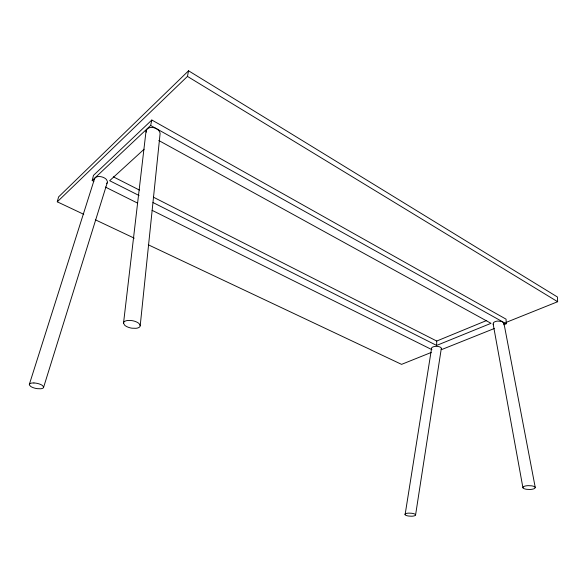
<?xml version="1.0" encoding="UTF-8"?>
<svg xmlns="http://www.w3.org/2000/svg" width="587" height="587" viewBox="0 0 587 587"><rect width="100%" height="100%" fill="white"/><g stroke="black" fill="none" stroke-linecap="round" stroke-linejoin="round"><path stroke-width="0.88" d="M158.806 140.513L491.011 323.327L436.633 345.435L436.728 341.04L153.339 197.137M535.227 487.371L534.786 488.347A6.318 1.959 0.8 0 1 529.863 489.463L526.693 489.309A6.061 1.878 0.8 0 1 522.929 487.768L493.168 324.097L493.44 322.777A5.54 2.597 -1.1 0 1 497.659 321.067L501.724 321.434L503.895 323.048L535.227 487.371A6.068 1.878 0.8 0 0 531.455 485.816L528.256 485.654A6.318 1.952 0.8 0 0 523.333 486.792L522.929 487.768M140.212 325.675L160.112 133.44C159.429 127.467 147.961 124.664 146.053 131.004L123.527 323.18L124.701 325.242A8.335 3.639 11.1 0 0 131.921 328.192L136.052 328.309A8.68 3.793 11.1 0 0 140.212 325.675L139.104 323.606A8.335 3.647 11.1 0 0 131.833 320.597L127.636 320.487A8.68 3.793 11.1 0 0 123.527 323.18M94.47 179.49L94.624 178.514C95.798 176.401 98.623 176.379 100.729 176.665A6.567 3.647 16.1 0 1 106.482 179.556L107.45 181.647A6.839 3.793 16.1 0 1 106.68 183.43M415.581 514.96L441.358 348.164A4.916 2.216 1.3 0 0 437.961 346.455L435.349 346.374A5.122 2.311 1.3 0 0 431.658 347.878L405.081 514.792A5.232 1.49 3.3 0 0 408.787 516.061L411.538 516.208A5.452 1.556 3.3 0 0 415.369 515.342L415.427 514.557A5.232 1.49 3.3 0 0 411.714 513.273L408.941 513.119A5.452 1.556 3.3 0 0 405.118 513.999L404.92 514.388M83.758 214.321L57.277 201.818L187.444 76.405L188.559 70.792L557.408 296.985L557.65 301.725L505.906 322.49M93.839 181.332L92.203 180.51L150.646 125.464L151.828 120.027L506.075 319.159L506.17 323.775L503.631 324.787M92.203 180.51L93.465 175.396L151.828 120.027M57.277 201.818L58.583 196.909L188.559 70.792M43.519 387.581L107.282 182.608M29.394 384.221L94.624 178.514M441.233 349.331L441.468 348.751M144.109 149.237L109.659 180.708L139.09 195.53M436.728 341.04L486.726 320.465M431.254 352.449L401.567 364.366L148.313 244.801M441.534 349.617L494.276 328.529M95.343 219.795L134.247 238.161M105.33 187.048L137.336 202.985M152.106 210.337L431.944 349.683M152.987 202.53L436.633 345.435M113.32 176.819L139.457 190.093M150.646 125.464L506.17 323.775M187.444 76.405L557.65 301.725M431.438 348.458L431.555 349.045M146.053 131.004L146.28 132.229M503.895 323.048L503.925 323.716M493.579 324.721A5.312 2.495 -1.1 0 1 493.168 324.097M33.921 382.959L32.27 382.995A7.477 2.642 11.8 0 0 29.35 384.911L30.685 386.422A7.176 2.539 11.8 0 0 37.186 388.653L40.628 388.777A7.477 2.642 11.8 0 0 43.585 386.906L42.301 385.388A7.176 2.539 11.8 0 0 35.756 383.12L33.921 382.959"/></g></svg>
